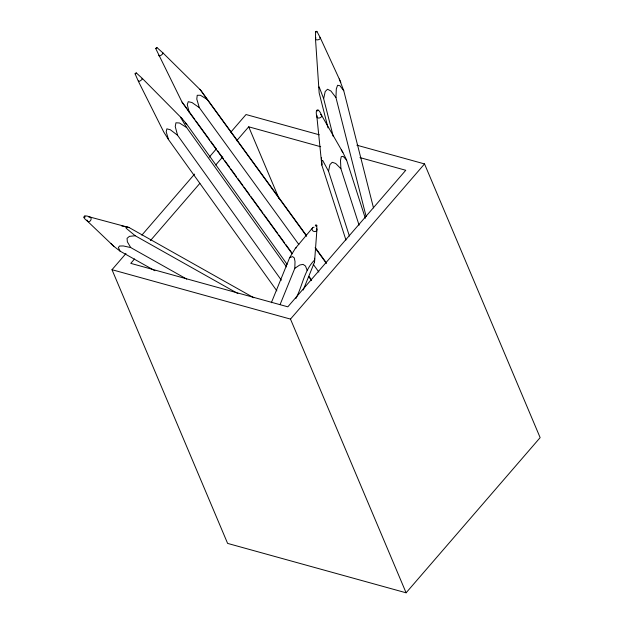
<?xml version="1.0" encoding="UTF-8"?>
<svg xmlns="http://www.w3.org/2000/svg" width="624" height="624" viewBox="0 0 624 624"><rect width="100%" height="100%" fill="white"/><g stroke="black" fill="none" stroke-linecap="round" stroke-linejoin="round"><path stroke-width="0.94" d="M280.16 304.387L294.809 268.328L295.019 261.55L294.294 257.915L292.625 256.597L289.653 257.665L271.346 302.734M314.636 258.274L314.519 262.142L303.17 290.09M366.163 216.622L335.954 97.578L336.305 88.889L337.6 85.27L339.924 85.714L343.762 90.737L373.495 207.893M328.029 127.889L319.16 92.929L315.502 39.031L315.596 31.481L316.883 31.364L320.174 37.565M345.953 240.045L321.805 165.032L316.891 116.782C314.652 108.389 318.661 107.484 321.602 115.378L342.841 152.365L346.554 159.97L365.336 218.306M349.393 236.067L328.528 171.249L329.932 164.635L332.241 162.287L335.673 163.457L340.899 168.714L359.089 225.202M333.239 136.461L323.653 98.67L325.205 91.517L327.545 89.24L330.915 91.01L335.954 97.578M316.813 225.615L315.994 226.145L315.315 225.342L315.939 224.804L316.75 225.264L316.906 229.819L314.519 262.142L314.161 260.481C304.169 270.535 302.383 286.307 295.893 298.522M156.944 47.619L155.735 48.485L156.874 47.502L162.926 52.892L200.78 90.301L306.602 235.677M276.869 290.87L168.558 139.659L163.792 132.093L138.419 81.393L135.08 73.819L135.548 73.312L136.321 72.938L142.436 78.546L181.951 118.466L186.748 124.238L287.118 264.365M289.653 257.665L295.355 248.368L312.499 227.924M318.622 87.61L319.153 86.915L323.653 98.67M356.889 145.205L424.531 163.925L540.142 437.627L406.107 592.8L227.612 543.403L112 269.708L125.97 253.531M141.859 235.139L194.579 174.104M209.196 157.186L216.185 149.097M230.794 132.179L246.035 114.535L319.316 134.807M134.566 258.952L130.759 263.359L287.82 306.821L405.764 170.274L359.954 157.599M150.423 240.599L199.883 183.339M215.732 164.986L222.706 156.913M236.66 140.767L248.711 126.812L320.689 146.734M406.107 592.8L290.488 319.098L424.531 163.925M294.809 268.328L299.731 265.013L303.085 264.373L305.503 266.05L307.242 270.574M295.355 248.368L296.572 247.572M237.877 293.553L135.205 235.747L129.441 236.348L127.054 238.329L127.358 241.823L130.728 247.564L186.724 279.092M253.781 297.742L129.051 227.518L89.911 217.019C83.85 214.266 81.354 216.91 87.337 221.06M121.641 225.911L129.051 227.518L126.134 227.152L126.22 228.306L135.205 235.747M130.728 247.564L123.31 245.95L119.496 246.028L118.373 247.619L120.089 251.144L154.877 270.73M112 269.708L290.488 319.098M84.77 216.06L84.997 217.113L83.975 217.308M306.649 236.262L207.129 99.411L200.405 95.254L197.223 95.285L196.786 99.091L199.337 107.679L298.857 244.53M286.486 266.916L186.677 127.585L179.462 122.983L175.945 122.795L175.243 126.555L177.583 135.291L281.362 280.168M199.337 107.679L191.981 102.523L188.261 101.689L187.278 104.629L189.205 112.219L292.157 253.796M155.68 48.446L182.029 102.102L189.205 112.219M185.305 123.139L186.748 124.238M177.583 135.291L170.391 129.792L166.881 128.833L166.195 131.82L168.558 139.659M87.703 221.419L113.872 246.371L120.089 251.144M181.951 118.466L180.523 117.273L186.677 127.585M111.095 243.703L113.872 246.371M346.554 159.97L343.13 156.374L341.25 156.647L340.501 160.43L340.899 168.714M182.029 102.102L186.865 108.49M315.182 247.478L326.617 263.211M315.229 248.063L326.102 263.008M313.154 264.194L318.88 272.064M187.434 109.278L194.875 119.504M196.014 121.079L209.742 139.955M210.889 141.523L216.606 149.393M217.753 150.969L223.47 158.831M224.617 160.407L229.765 167.482M230.903 169.057L236.629 176.92M237.767 178.495L242.915 185.57M244.062 187.145L249.779 195.008M250.926 196.583L262.938 213.104M264.085 214.672L277.805 233.548M278.951 235.123L284.669 242.986M285.815 244.561L291.533 252.424M309.27 276.806L311.555 279.958M308.747 276.604L311.602 280.535M207.129 99.411L199.953 89.287M341.25 149.971L342.841 152.365M136.321 72.938L135.08 73.819M328.528 171.249L322.686 160.446L321.695 160.758L321.805 165.032L321.454 157.677M316.883 31.364L316.454 31.988L315.432 31.816M339.261 78.983L343.762 90.737M320.33 37.885L340.813 82.337M248.711 126.812L278.983 198.487M318.115 110.105L317.444 110.916L316.657 110.542M320.408 114.582A2.48 1.661 -17.8 0 1 321.454 116.704A2.48 1.661 -17.8 0 1 318.201 117.998A2.48 1.661 -17.8 0 1 317.156 115.877M162.427 52.72A2.48 0.858 -36 0 1 161.366 55.06A2.48 0.858 -36 0 1 158.933 55.216M141.913 78.608A2.48 0.53 -35.6 0 1 142.015 79.412A2.48 0.53 -35.6 0 1 139.277 81.346A2.48 0.53 -35.6 0 1 138.7 80.878M316.703 228.68A2.48 2.145 22.1 0 1 315.292 231.512A2.48 2.145 22.1 0 1 312.125 229.702A2.48 2.145 22.1 0 1 314.083 227.191M88.85 217.066A2.48 1.942 -60.6 0 1 91.112 218.626A2.48 1.942 -60.6 0 1 89.224 221.582A2.48 1.942 -60.6 0 1 86.962 220.022M319.87 37.307A2.48 1.334 -14.2 0 1 319.511 39.203A2.48 1.334 -14.2 0 1 316.235 39.741A2.48 1.334 -14.2 0 1 316.025 37.931"/></g></svg>
